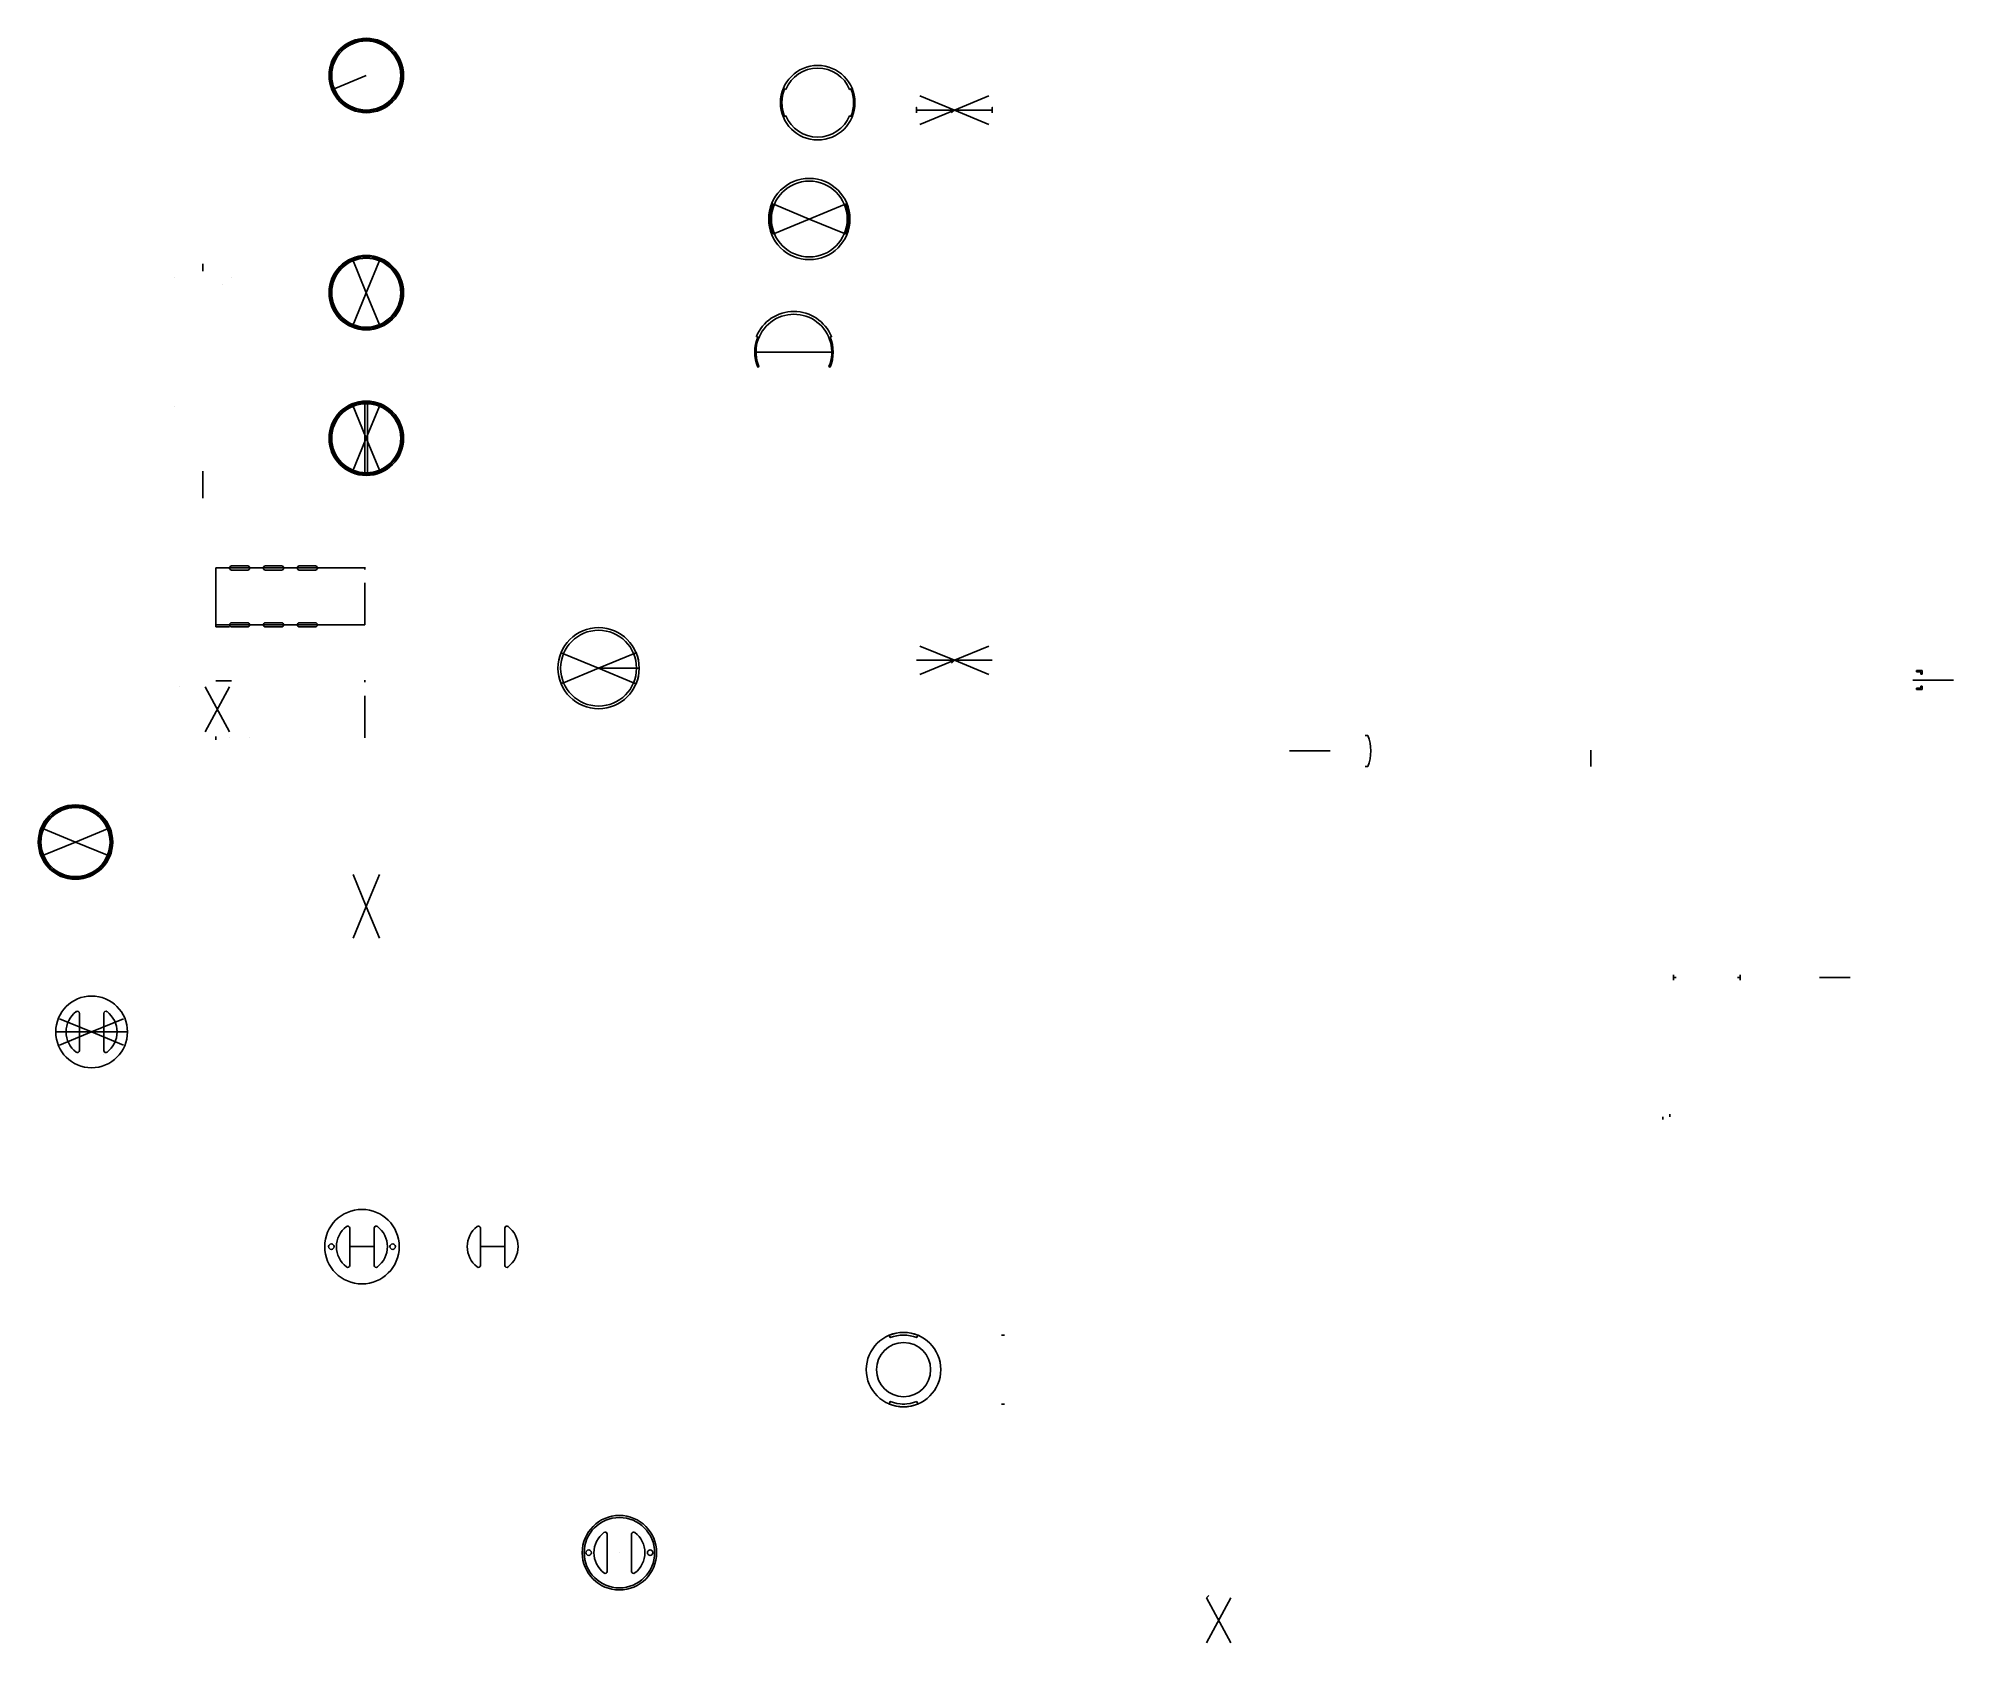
# Model space of a CAD drawing. Header units: millimetres. Extents: x -49 to 92, y -57 to 61.
import ezdxf

# ---------------------------------------------------------------- set-up
doc = ezdxf.new("R2010")
doc.units = ezdxf.units.MM

msp = doc.modelspace()

# ---------------------------------------------------------------- linework, layer by layer
for p, q in [((-24.83, 58.29, 2.7), (-27.37, 57.23, 2.7)), ((18.59, 55.73, 0.2), (16.05, 56.78, 0.2)), ((18.59, 55.73, 0.2), (21.13, 56.78, 0.2)), ((15.79, 55.73, 1.7), (15.79, 55.93, 1.7)), ((15.79, 55.73, 9.8), (15.79, 55.93, 9.8)), ((15.79, 55.73, 1.5), (15.79, 55.73, 1.7)), ((15.79, 55.73, 1.7), (15.79, 55.53, 1.7)), ((15.79, 55.73, 1.7), (15.79, 55.73, 1.9)), ((15.79, 55.73, 1.9), (15.79, 55.73, 9.6)), ((15.79, 55.73, 9.6), (15.79, 55.73, 9.8)), ((15.79, 55.73, 9.8), (15.79, 55.53, 9.8)), ((15.79, 55.73, 9.8), (15.79, 55.73, 10)), ((15.79, 55.73, 10), (15.79, 55.73, 11.5)), ((15.79, 55.73, 1.5), (15.79, 55.73)), ((15.79, 55.73), (18.59, 55.73)), ((16.05, 54.67, 0.2), (18.59, 55.73, 0.2)), ((18.39, 55.53, 0.2), (18.59, 55.73, 0.2)), ((21.13, 54.67, 0.2), (18.59, 55.73, 0.2)), ((18.59, 55.73), (21.39, 55.73)), ((21.39, 55.73, 9.8), (21.39, 55.93, 9.8)), ((21.39, 55.73, 1.7), (21.39, 55.93, 1.7)), ((21.39, 55.73, 11.5), (21.39, 55.73, 10)), ((21.39, 55.73, 9.6), (21.39, 55.73, 9.8)), ((21.39, 55.73, 9.8), (21.39, 55.53, 9.8)), ((21.39, 55.73, 9.8), (21.39, 55.73, 10)), ((21.39, 55.73, 9.6), (21.39, 55.73, 1.9)), ((21.39, 55.73, 1.5), (21.39, 55.73, 1.7)), ((21.39, 55.73, 1.7), (21.39, 55.53, 1.7)), ((21.39, 55.73, 1.7), (21.39, 55.73, 1.9)), ((21.39, 55.73), (21.39, 55.73, 1.5)), ((5.2, 48.8), (5.11, 48.84)), ((7.88, 47.69), (5.3, 48.76)), ((7.88, 47.69), (10.47, 48.76)), ((10.56, 48.8), (10.65, 48.84)), ((5.3, 46.62), (7.88, 47.69)), ((10.47, 46.62), (7.88, 47.69)), ((5.3, 46.62), (5.2, 46.58)), ((10.56, 46.58), (10.47, 46.62)), ((-36.91, 43.84), (-36.91, 44.37)), ((-25.88, 44.79, 2.7), (-24.83, 42.25, 2.7)), ((-24.83, 42.25, 2.7), (-23.78, 44.79, 2.7)), ((-39.01, 43.34), (-39.01, 43.34)), ((-35.41, 42.84), (-35.41, 42.84)), ((-34.81, 43.34), (-34.81, 43.34)), ((-25.88, 39.71, 2.7), (-24.83, 42.25, 2.7)), ((-24.83, 42.25, 2.7), (-23.78, 39.71, 2.7)), ((6.75, 37.86), (3.95, 37.86)), ((6.75, 37.86), (9.55, 37.86)), ((-25.88, 34.04, 2.7), (-24.83, 31.5, 2.7)), ((-24.93, 31.5, 2.7), (-24.93, 34.05, 2.7)), ((-24.83, 31.5, 2.7), (-23.78, 34.04, 2.7)), ((-24.73, 31.5, 2.7), (-24.73, 34.05, 2.7)), ((-39.01, 33.84), (-39.01, 33.84)), ((-25.88, 28.96, 2.7), (-24.83, 31.5, 2.7)), ((-24.93, 31.5, 2.7), (-24.93, 28.95, 2.7)), ((-24.83, 31.5, 2.7), (-23.78, 28.96, 2.7)), ((-24.73, 31.5, 2.7), (-24.73, 28.95, 2.7)), ((-36.91, 29.08, -0.3), (-36.91, 27.08, -0.3)), ((-35.93, 19.82, 2.9), (-35.93, 21.92, 2.9)), ((-35.93, 21.92, 2.9), (-34.93, 21.92, 2.9)), ((-34.93, 21.92, 2.9), (-33.43, 21.92, 2.9)), ((-33.43, 21.92, 2.9), (-32.43, 21.92, 2.9)), ((-32.43, 21.92, 2.9), (-30.93, 21.92, 2.9)), ((-30.93, 21.92, 2.9), (-29.93, 21.92, 2.9)), ((-29.93, 21.92, 2.9), (-28.43, 21.92, 2.9)), ((-28.43, 21.92, 2.9), (-27.43, 21.92, 2.9)), ((-27.43, 21.92, 2.9), (-25.93, 21.92, 2.9)), ((-25.93, 21.92, 2.9), (-24.93, 21.92, 2.9)), ((-24.93, 21.82, 2.9), (-24.93, 21.97, 2.9)), ((-35.93, 19.82, 2.8), (-35.93, 19.82, 2.9)), ((-35.93, 19.82, 2.9), (-35.93, 17.82, 2.9)), ((-24.93, 19.82, 2.7), (-24.93, 20.82, 2.7)), ((-24.93, 19.82, 2.9), (-24.93, 17.82, 2.9)), ((-24.93, 19.82, 2.7), (-24.93, 18.82, 2.7)), ((-35.93, 17.82, 2.9), (-35.93, 17.72, 2.9)), ((-24.93, 17.72, 2.9), (-35.93, 17.72, 2.9)), ((-35.93, 17.72, 2.9), (-35.93, 17.57, 2.9)), ((-35.93, 17.57, 2.9), (-34.93, 17.57, 2.9)), ((-34.93, 17.72, 2.9), (-34.93, 17.72, 2.9)), ((-33.43, 17.72, 2.9), (-33.43, 17.72, 2.9)), ((-33.43, 17.72, 2.9), (-32.43, 17.72, 2.9)), ((-30.93, 17.72, 2.9), (-29.93, 17.72, 2.9)), ((-28.43, 17.72, 2.9), (-27.43, 17.72, 2.9)), ((-24.93, 17.82, 2.9), (-24.93, 17.72, 2.9)), ((-10.27, 15.59, -11.5), (-10.45, 15.66, -11.5)), ((-7.68, 14.52, -11.5), (-10.27, 15.59, -11.5)), ((-7.68, 14.52, -11.5), (-5.1, 15.59, -11.5)), ((-5.1, 15.59, -11.5), (-4.91, 15.66, -11.5)), ((-4.91, 15.66, -2.9), (-4.91, 15.66, -8.6)), ((18.59, 15.1, 0.2), (16.05, 16.15, 0.2)), ((18.59, 15.1, 0.2), (21.13, 16.15, 0.2)), ((-7.68, 14.52, -11.5), (-10.27, 13.44, -11.5)), ((-7.68, 14.52, -11.5), (-5.1, 13.44, -11.5)), ((-7.68, 14.52, -11.5), (-7.68, 14.52)), ((-7.68, 14.52, -11.5), (-4.88, 14.52, -11.5)), ((-4.88, 14.52, -11.5), (-4.68, 14.52, -11.5)), ((15.79, 15.1), (18.59, 15.1)), ((16.05, 14.05, 0.2), (18.59, 15.1, 0.2)), ((18.39, 14.9, 0.2), (18.59, 15.1, 0.2)), ((21.13, 14.05, 0.2), (18.59, 15.1, 0.2)), ((18.59, 15.1), (21.39, 15.1)), ((90.04, 14.34, 6.6), (89.64, 14.34, 6.6)), ((89.64, 14.34, 6.6), (89.64, 14.24, 6.6)), ((89.64, 14.24, 6.6), (89.94, 14.24, 6.6)), ((89.94, 14.24, 6.6), (89.94, 14.09, 6.6)), ((90.04, 14.24, 6.6), (90.04, 14.34, 6.6)), ((90.04, 14.09, 6.6), (90.04, 14.24, 6.6)), ((-38.59, 13.14, 1.1), (-38.59, 13.14, 1.9)), ((-38.59, 13.14, 1.9), (-38.59, 13.14, 2.1)), ((-38.59, 13.14, 2.1), (-38.59, 13.14, 2.9)), ((-36.73, 13.14, 2.9), (-34.93, 9.83, 2.9)), ((-36.73, 9.83, 2.9), (-34.93, 13.14, 2.9)), ((-35.93, 13.58, 2.9), (-34.78, 13.58, 2.9)), ((-24.93, 13.48, 2.9), (-24.93, 13.63, 2.9)), ((-10.36, 13.41, -11.5), (-10.45, 13.37, -11.5)), ((-10.27, 13.44, -11.5), (-10.36, 13.41, -11.5)), ((-5.1, 13.44, -11.5), (-4.91, 13.37, -11.5)), ((-4.91, 13.37, -8.6), (-4.91, 13.37, -2.9)), ((92.37, 13.64), (89.37, 13.64)), ((89.37, 13.64), (89.37, 13.64, 1.5)), ((89.37, 13.64, 1.5), (89.37, 13.64, 1.9)), ((89.37, 13.64, 9.6), (89.37, 13.64, 8.6)), ((89.37, 13.64, 1.9), (89.37, 13.64, 6.6)), ((89.64, 13.04, 6.6), (89.94, 13.04, 6.6)), ((89.64, 12.94, 6.6), (89.64, 13.04, 6.6)), ((90.04, 12.94, 6.6), (89.64, 12.94, 6.6)), ((89.94, 14.09, 6.6), (90.04, 14.09, 6.6)), ((89.94, 13.04, 6.6), (89.94, 13.19, 6.6)), ((89.94, 13.19, 6.6), (90.04, 13.19, 6.6)), ((90.04, 13.19, 6.6), (90.04, 13.04, 6.6)), ((90.04, 13.04, 6.6), (90.04, 12.94, 6.6)), ((-24.93, 11.48, 2.7), (-24.93, 12.48, 2.7)), ((-24.93, 11.48, 2.9), (-24.93, 9.48, 2.9)), ((-24.93, 11.48, 2.7), (-24.93, 10.48, 2.7)), ((-35.93, 9.48, 2.9), (-35.93, 9.38, 2.9)), ((-35.93, 9.38, 2.9), (-35.93, 9.23, 2.9)), ((-34.93, 9.38, 2.9), (-34.93, 9.38, 2.9)), ((-33.43, 9.38, 2.9), (-33.43, 9.38, 2.9)), ((-24.93, 9.48, 2.9), (-24.93, 9.38, 2.9)), ((49.11, 9.56, 5.7), (48.91, 9.56, 5.7)), ((46.34, 8.41), (43.34, 8.41)), ((49.11, 7.27, 5.7), (48.91, 7.27, 5.7)), ((65.58, 8.46, 6.6), (65.58, 8.46, 8.6)), ((65.58, 7.86, 6.6), (65.58, 8.46, 6.6)), ((65.58, 7.86, 8.6), (65.58, 8.46, 8.6)), ((65.58, 8.46, 8.6), (65.58, 8.46, 6.6)), ((65.58, 7.86), (65.58, 7.86, 1.5)), ((65.58, 7.86, 1.5), (65.58, 7.86, 1.9)), ((65.58, 7.86, 9.6), (65.58, 7.86, 8.6)), ((65.58, 7.86, 1.9), (65.58, 7.86, 6.6)), ((65.58, 7.86, 6.6), (65.58, 7.26, 6.6)), ((65.58, 7.86, 8.6), (65.58, 7.26, 8.6)), ((65.58, 7.26, 8.6), (65.58, 7.26, 6.6)), ((-46.3, 1.68, -2.4), (-48.65, 2.66, -2.4)), ((-46.3, 1.68, -2.4), (-48.65, 0.71, -2.4)), ((-46.3, 1.68, -2.4), (-43.94, 2.66, -2.4)), ((-46.3, 1.68, -2.4), (-43.94, 0.71, -2.4)), ((-25.81, -0.72, 2.7), (-24.83, -3.07, 2.7)), ((-24.83, -3.07, 2.7), (-23.85, -0.72, 2.7)), ((-25.81, -5.43, 2.7), (-24.83, -3.07, 2.7)), ((-24.83, -3.07, 2.7), (-23.85, -5.43, 2.7)), ((71.68, -8.32, 6.34), (71.68, -8.12, 6.34)), ((71.88, -8.32, 6.34), (71.68, -8.32, 6.34)), ((71.68, -8.32, 6.34), (71.68, -8.52, 6.34)), ((76.41, -8.32, 6.34), (76.61, -8.32, 6.34)), ((76.61, -8.32, 6.34), (76.61, -8.12, 6.34)), ((76.61, -8.32, 6.34), (76.61, -8.52, 6.34)), ((84.72, -8.32, 5.23), (82.46, -8.32, 5.23)), ((-46.01, -10.97), (-46.01, -13.72)), ((-44.21, -13.72), (-44.21, -10.97)), ((-45.11, -12.34, 0.3), (-47.76, -12.34, 0.3)), ((-45.11, -12.34, 0.3), (-47.47, -11.37, 0.3)), ((-47.47, -13.32, 0.3), (-45.11, -12.34, 0.3)), ((-42.76, -11.37, 0.3), (-45.11, -12.34, 0.3)), ((-45.11, -12.34, 0.3), (-42.76, -13.32, 0.3)), ((-45.11, -12.34, 0.3), (-42.46, -12.34, 0.3)), ((-44.21, -14, 0.3), (-44.21, -14)), ((70.91, -18.82), (70.91, -18.62)), ((71.41, -18.42), (71.41, -18.62)), ((-26.05, -26.83, -10), (-26.05, -29.58, -10)), ((-24.25, -29.58, -10), (-24.25, -26.83, -10)), ((-16.4, -26.83, -10), (-16.4, -29.58, -10)), ((-14.6, -29.58, -10), (-14.6, -26.83, -10)), ((-25.15, -28.2, -10), (-26.05, -28.2, -10)), ((-25.15, -28.2, -10), (-24.25, -28.2, -10)), ((-25.15, -28.2, -10), (-25.15, -28.2, -10.3)), ((-15.5, -28.2, -10), (-16.4, -28.2, -10)), ((-15.5, -28.2, -10), (-14.6, -28.2, -10)), ((-15.5, -28.2, -10), (-15.5, -28.2, -10.3)), ((-7.04, -49.43, -10), (-7.04, -52.18, -10)), ((-5.24, -52.18, -10), (-5.24, -49.43, -10)), ((-6.14, -50.8, -10), (-6.14, -50.8, -10.3)), ((37.21, -54.14, -11), (37.38, -53.97, -10.83)), ((37.21, -57.45, -11.3), (39.01, -54.14, -11.3)), ((37.21, -54.14, -11), (37.21, -54.14, -11.3)), ((39.01, -57.45, -11.3), (37.21, -54.14, -11.3)), ((39.01, -54.14, -11), (39.01, -54.14, -11.3)), ((37.21, -57.45, -11), (37.21, -57.45, -11.3)), ((39.01, -57.45, -11), (39.01, -57.45, -11.3))]:
    msp.add_line(p, q)
for points in [[(6.15, 57.26, -0.668179), (10.86, 57.26), (10.95, 57.3, -0.198912), (10.95, 55.27), (10.86, 55.31, -0.668179), (6.15, 55.31), (6.06, 55.27, -0.198912), (6.06, 57.3)], [(9.42, 38.97, -0.198912), (9.42, 36.75), (9.33, 36.79, 1.496606), (4.16, 36.79), (4.07, 36.75, -0.198912), (4.07, 38.97), (3.97, 39.01, -0.668179), (9.52, 39.01)], [(13.78, -34.74), (13.86, -34.92, -0.198912), (15.81, -34.92), (15.89, -34.74, 0.198912)], [(15.81, -39.63, -0.198912), (13.86, -39.63), (13.78, -39.82, 0.198912), (15.89, -39.82)]]:
    msp.add_lwpolyline(points, format="xyb", close=True)
at = {"elevation": 2.9}
for points in [[(-33.43, 21.92, 0.414214), (-33.58, 22.07), (-34.78, 22.07, 0.414214), (-34.93, 21.92, 0.414214), (-34.78, 21.77), (-33.58, 21.77, 0.414214)], [(-30.93, 21.92, 0.414214), (-31.08, 22.07), (-32.28, 22.07, 0.414214), (-32.43, 21.92, 0.414214), (-32.28, 21.77), (-31.08, 21.77, 0.414214)], [(-28.43, 21.92, 0.414214), (-28.58, 22.07), (-29.78, 22.07, 0.414214), (-29.93, 21.92, 0.414214), (-29.78, 21.77), (-28.58, 21.77, 0.414214)], [(-33.43, 17.72, 0.414214), (-33.58, 17.87), (-34.78, 17.87, 0.414214), (-34.93, 17.72, 0.414214), (-34.78, 17.57), (-33.58, 17.57, 0.414214)], [(-30.93, 17.72, 0.414214), (-31.08, 17.87), (-32.28, 17.87, 0.414214), (-32.43, 17.72, 0.414214), (-32.28, 17.57), (-31.08, 17.57, 0.414214)], [(-28.43, 17.72, 0.414214), (-28.58, 17.87), (-29.78, 17.87, 0.414214), (-29.93, 17.72, 0.414214), (-29.78, 17.57), (-28.58, 17.57, 0.414214)]]:
    msp.add_lwpolyline(points, format="xyb", close=True, dxfattribs=at)
for centre, radius in [((-24.83, 58.29, 2.7), 2.75), ((-24.83, 58.29, 2.7), 2.65), ((-24.83, 58.29, 2.7), 2.55), ((8.5, 56.28), 2.75), ((7.88, 47.69), 3), ((7.88, 47.69), 2.8), ((-24.83, 42.25, 2.7), 2.75), ((-24.83, 42.25, 2.7), 2.65), ((-24.83, 42.25, 2.7), 2.55), ((-24.83, 31.5, 2.7), 2.75), ((-24.83, 31.5, 2.7), 2.65), ((-24.83, 31.5, 2.7), 2.55), ((-7.68, 14.52, -11.5), 3), ((-7.68, 14.52), 3), ((-7.68, 14.52, -11.5), 2.8), ((-46.3, 1.68), 2.75), ((-46.3, 1.68), 2.65), ((-46.3, 1.68), 2.55), ((-45.11, -12.34, 0.3), 2.65), ((-25.15, -28.2, -10.3), 2.75), ((-27.41, -28.2, -10), 0.2), ((-22.88, -28.2, -10), 0.2), ((14.84, -37.28), 2.75), ((14.84, -37.28), 2), ((-6.14, -50.8, -10.3), 2.75), ((-6.14, -50.8, -10.3), 2.6), ((-8.41, -50.8, -10), 0.2), ((-3.87, -50.8, -10), 0.2)]:
    msp.add_circle(centre, radius)
at = {"extrusion": (-1, 0, -2.22045e-16)}
for centre in [(-55.73, 1.7, -15.79), (-55.73, 9.8, -15.79), (-55.73, 9.8, -21.39), (-55.73, 1.7, -21.39)]:
    msp.add_circle(centre, 0.2, dxfattribs=at)
for centre, radius, start, end in [((7.88, 47.69), 2.9, 157.5, 202.5), ((7.88, 47.69), 2.9, 157.5, 202.5), ((7.88, 47.69), 2.9, 337.5, 22.5), ((7.88, 47.69), 2.9, 337.5, 22.5), ((-24.83, 31.5, 2.7), 2.55, 87.7525, 92.2475), ((-24.83, 31.5, 2.7), 2.55, 267.7525, 272.2475), ((-7.68, 14.52, -2.9), 3, 157.5, 202.5), ((-7.68, 14.52, -8.6), 3, 157.5, 202.5), ((-7.68, 14.52, -8.6), 3, 337.5, 22.5), ((-7.68, 14.52, -2.9), 3, 337.5, 22.5), ((46.34, 8.41, 5.7), 3, 337.5, 22.5), ((-46.3, 1.68), 2.55, 87.7525, 92.2475), ((-46.3, 1.68), 2.55, 267.7525, 272.2475), ((-46.16, -10.97), 0.15, 0, 127.3359), ((-44.06, -10.97), 0.15, 52.6641, 180), ((-46.16, -13.72), 0.15, 232.6641, 0), ((-44.06, -13.72), 0.15, 180, 307.3359), ((-26.2, -26.83, -10), 0.15, 0, 127.3359), ((-24.1, -26.83, -10), 0.15, 52.6641, 180), ((-16.55, -26.83, -10), 0.15, 0, 127.3359), ((-14.45, -26.83, -10), 0.15, 52.6641, 180), ((-26.2, -29.58, -10), 0.15, 232.6641, 0), ((-24.1, -29.58, -10), 0.15, 180, 307.3359), ((-16.55, -29.58, -10), 0.15, 232.6641, 0), ((-14.45, -29.58, -10), 0.15, 180, 307.3359), ((14.84, -37.28), 2.55, 87.7525, 92.2475), ((22.18, -37.28), 2.55, 87.7525, 92.2475), ((14.84, -37.28), 2.55, 267.7525, 272.2475), ((22.18, -37.28), 2.55, 267.7525, 272.2475), ((-7.19, -49.43, -10), 0.15, 0, 127.3359), ((-5.09, -49.43, -10), 0.15, 52.6641, 180), ((-7.19, -52.18, -10), 0.15, 232.6641, 0), ((-5.09, -52.18, -10), 0.15, 180, 307.3359)]:
    msp.add_arc(centre, radius, start, end)
at = {"extrusion": (0, 0, -1)}
for centre, start, end in [((45.11, -12.34), 307.3359, 52.6641), ((45.11, -12.34), 127.3359, 232.6641), ((25.15, -28.2, 10), 307.3359, 52.6641), ((25.15, -28.2, 10), 127.3359, 232.6641), ((15.5, -28.2, 10), 307.3359, 52.6641), ((15.5, -28.2, 10), 127.3359, 232.6641), ((6.14, -50.8, 10), 307.3359, 52.6641), ((6.14, -50.8, 10), 127.3359, 232.6641)]:
    msp.add_arc(centre, 1.88, start, end, dxfattribs=at)

doc.saveas('drawing.dxf')
